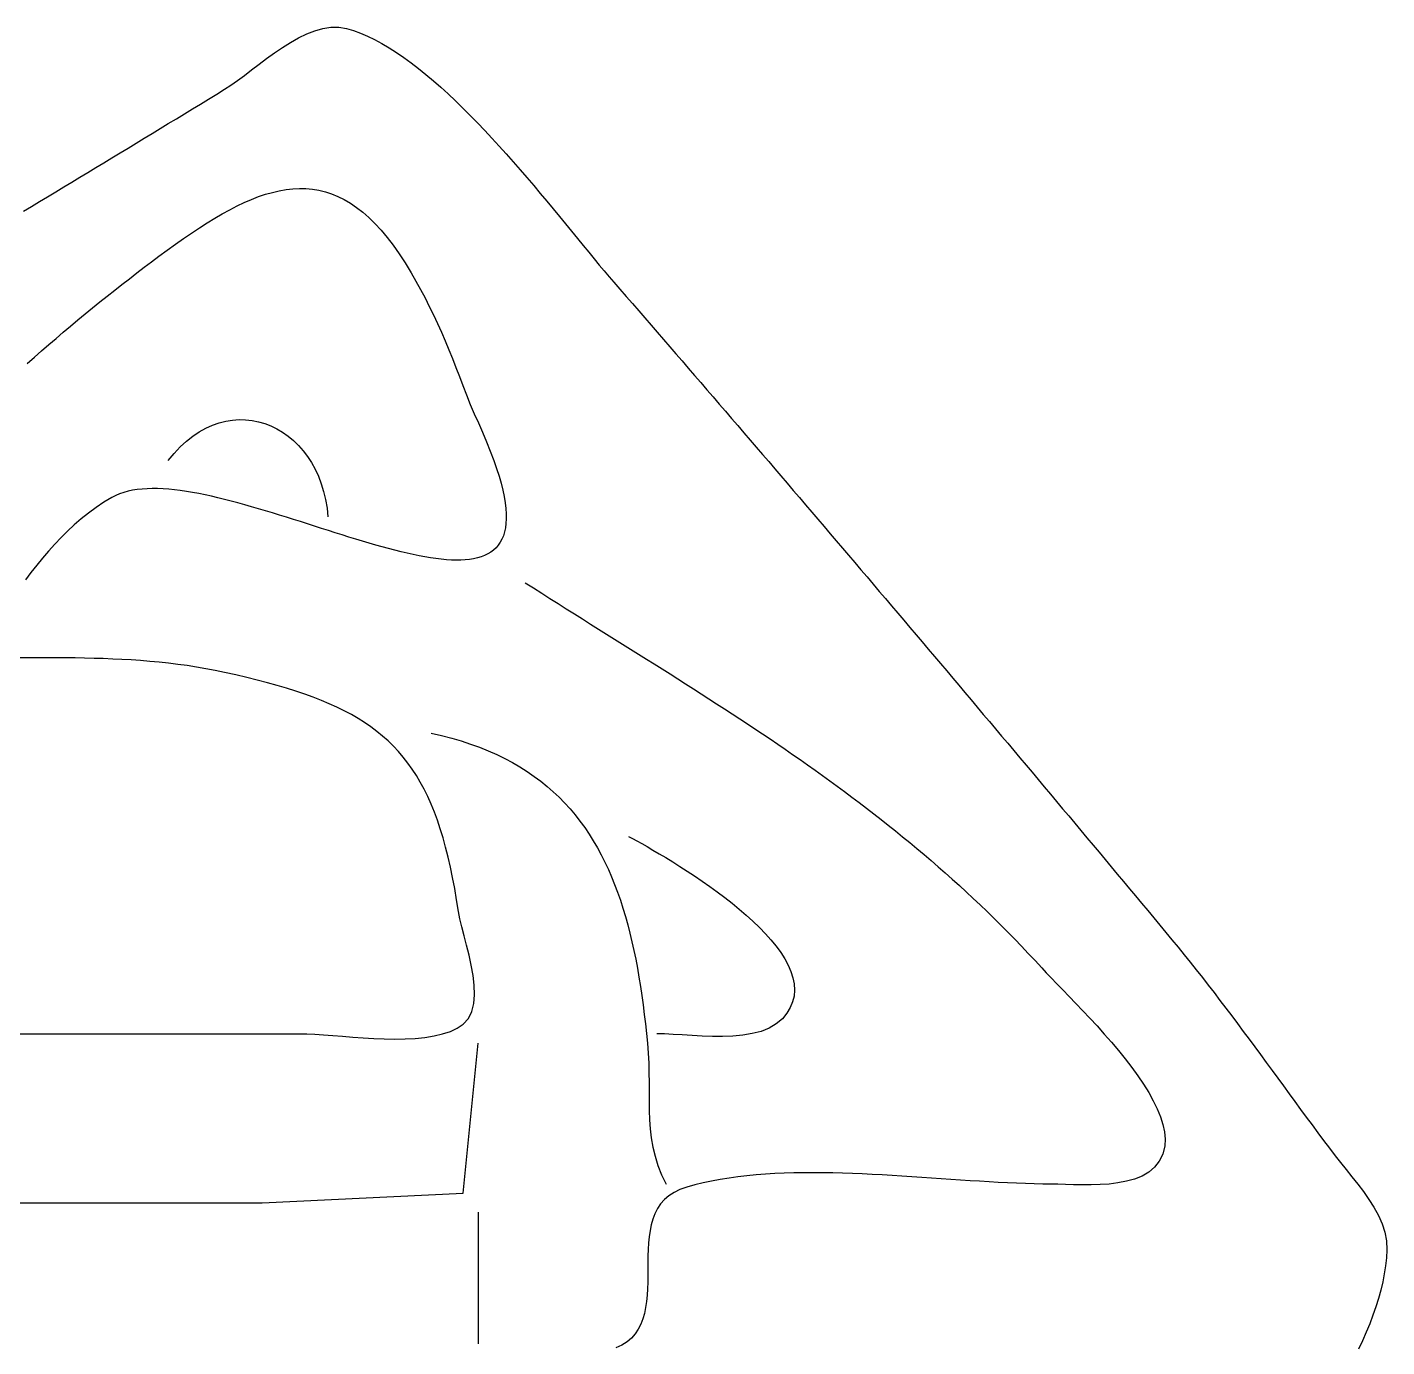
# Model space of a CAD drawing. Header units: millimetres. Extents: x 11 to 803, y 3 to 1113.
# Drawn here: x 658.5 to 803.3, y 717.6 to 858 of the extents above; entities that cross this region are included whole.
import ezdxf

# ---------------------------------------------------------------- set-up
doc = ezdxf.new("R2010")
doc.units = ezdxf.units.MM
doc.layers.add('0_0_0', color=3, linetype='Continuous')

msp = doc.modelspace()

# ---------------------------------------------------------------- linework, layer by layer
at = {"layer": '0_0_0'}
for points in [[(658.1, 838.45), (658.96, 838.97), (659.81, 839.49), (660.67, 840), (661.53, 840.52), (662.38, 841.04), (663.24, 841.55), (664.1, 842.07), (664.95, 842.59), (665.81, 843.1), (666.67, 843.62), (667.52, 844.14), (668.38, 844.66), (669.24, 845.18), (670.09, 845.7), (670.95, 846.22), (671.81, 846.74), (672.66, 847.26), (673.52, 847.78), (674.38, 848.3), (675.24, 848.82), (676.09, 849.34), (676.95, 849.87), (677.81, 850.39), (678.67, 850.92), (679.52, 851.45), (680.19, 851.88), (680.89, 852.37), (681.62, 852.92), (682.39, 853.5), (683.18, 854.1), (683.99, 854.71), (684.83, 855.31), (685.67, 855.89), (686.53, 856.43), (687.39, 856.91), (688.26, 857.33), (689.12, 857.67), (689.98, 857.91), (690.83, 858.04), (691.67, 858.05), (692.48, 857.91), (693.22, 857.69), (693.97, 857.42), (694.73, 857.1), (695.49, 856.73), (696.26, 856.32), (697.03, 855.86), (697.81, 855.37), (698.59, 854.83), (699.38, 854.26), (700.17, 853.65), (700.95, 853.02), (701.74, 852.35), (702.53, 851.66), (703.32, 850.94), (704.11, 850.2), (704.89, 849.44), (705.67, 848.66), (706.45, 847.86), (707.22, 847.05), (707.98, 846.23), (708.74, 845.4), (709.5, 844.56), (710.24, 843.72), (710.98, 842.88), (711.7, 842.04), (712.42, 841.19), (713.12, 840.36), (713.82, 839.53), (714.5, 838.71), (715.17, 837.9), (715.82, 837.1), (716.46, 836.32), (717.08, 835.56), (717.69, 834.82), (718.28, 834.1), (718.85, 833.4), (719.41, 832.73), (719.94, 832.1), (720.46, 831.49), (720.95, 830.92), (721.61, 830.15), (722.27, 829.39), (722.94, 828.63), (723.6, 827.86), (724.26, 827.1), (724.92, 826.34), (725.58, 825.57), (726.24, 824.81), (726.9, 824.04), (727.56, 823.28), (728.22, 822.52), (728.88, 821.75), (729.54, 820.99), (730.2, 820.22), (730.86, 819.46), (731.52, 818.69), (732.18, 817.93), (732.83, 817.17), (733.49, 816.4), (734.15, 815.64), (734.81, 814.87), (735.47, 814.1), (736.12, 813.34), (736.78, 812.57), (737.44, 811.81), (738.09, 811.04), (738.75, 810.28), (739.4, 809.51), (740.06, 808.74), (740.72, 807.98), (741.37, 807.21), (742.03, 806.44), (742.68, 805.68), (743.34, 804.91), (743.99, 804.14), (744.64, 803.37), (745.3, 802.61), (745.95, 801.84), (746.61, 801.07), (747.26, 800.3), (747.91, 799.54), (748.57, 798.77), (749.22, 798), (749.87, 797.23), (750.52, 796.46), (751.18, 795.69), (751.83, 794.92), (752.48, 794.16), (753.13, 793.39), (753.78, 792.62), (754.43, 791.85), (755.09, 791.08), (755.74, 790.31), (756.39, 789.54), (757.04, 788.77), (757.69, 788), (758.34, 787.23), (758.99, 786.46), (759.64, 785.68), (760.29, 784.91), (760.94, 784.14), (761.59, 783.37), (762.24, 782.6), (762.89, 781.83), (763.54, 781.06), (764.19, 780.28), (764.84, 779.51), (765.49, 778.74), (766.14, 777.97), (766.78, 777.19), (767.43, 776.42), (768.08, 775.65), (768.73, 774.87), (769.38, 774.1), (770.03, 773.32), (770.67, 772.55), (771.32, 771.78), (771.97, 771), (772.62, 770.23), (773.26, 769.45), (773.91, 768.68), (774.56, 767.9), (775.21, 767.13), (775.85, 766.35), (776.5, 765.58), (777.15, 764.8), (777.79, 764.02), (778.44, 763.25), (779.09, 762.47), (779.73, 761.69), (780.38, 760.92), (781.03, 760.12), (781.68, 759.33), (782.33, 758.53), (782.97, 757.72), (783.61, 756.91), (784.24, 756.1), (784.87, 755.29), (785.49, 754.47), (786.12, 753.65), (786.74, 752.83), (787.36, 752), (787.97, 751.17), (788.58, 750.35), (789.2, 749.52), (789.81, 748.69), (790.42, 747.86), (791.03, 747.02), (791.64, 746.19), (792.24, 745.36), (792.85, 744.53), (793.46, 743.7), (794.07, 742.87), (794.68, 742.04), (795.29, 741.21), (795.91, 740.38), (796.52, 739.56), (797.14, 738.74), (797.76, 737.92), (798.31, 737.2), (798.91, 736.46), (799.53, 735.7), (800.15, 734.92), (800.76, 734.11), (801.34, 733.28), (801.88, 732.44), (802.35, 731.57), (802.74, 730.68), (803.03, 729.78), (803.21, 728.86), (803.25, 727.92), (803.2, 727.08), (803.11, 726.23), (802.98, 725.37), (802.82, 724.5), (802.61, 723.62), (802.37, 722.74), (802.09, 721.85), (801.78, 720.95), (801.44, 720.05), (801.07, 719.15), (800.67, 718.24), (800.25, 717.33)], [(658.49, 822.25), (659.26, 822.93), (660.02, 823.6), (660.79, 824.27), (661.57, 824.93), (662.34, 825.59), (663.12, 826.24), (663.9, 826.89), (664.68, 827.53), (665.46, 828.17), (666.24, 828.8), (667.02, 829.43), (667.81, 830.05), (668.59, 830.67), (669.38, 831.28), (670.16, 831.89), (670.95, 832.49), (671.74, 833.08), (672.52, 833.67), (673.41, 834.32), (674.28, 834.95), (675.14, 835.55), (675.99, 836.13), (676.83, 836.69), (677.65, 837.22), (678.47, 837.72), (679.27, 838.18), (680.06, 838.62), (680.84, 839.02), (681.61, 839.39), (682.38, 839.72), (683.13, 840.01), (683.87, 840.26), (684.61, 840.47), (685.34, 840.64), (686.06, 840.77), (686.77, 840.85), (687.48, 840.89), (688.17, 840.87), (688.87, 840.81), (689.55, 840.7), (690.24, 840.53), (690.91, 840.31), (691.58, 840.04), (692.25, 839.71), (692.91, 839.32), (693.57, 838.87), (694.22, 838.36), (694.87, 837.79), (695.52, 837.15), (696.17, 836.45), (696.81, 835.68), (697.46, 834.85), (698.1, 833.94), (698.74, 832.96), (699.38, 831.92), (699.89, 831.03), (700.38, 830.13), (700.85, 829.23), (701.31, 828.33), (701.76, 827.42), (702.18, 826.5), (702.6, 825.58), (703, 824.65), (703.39, 823.71), (703.78, 822.77), (704.15, 821.83), (704.51, 820.87), (704.87, 819.92), (705.26, 818.9), (705.67, 817.9), (706.1, 816.91), (706.53, 815.92), (706.96, 814.93), (707.39, 813.93), (707.8, 812.93), (708.18, 811.92), (708.47, 811.07), (708.73, 810.26), (708.95, 809.5), (709.13, 808.77), (709.27, 808.09), (709.38, 807.44), (709.45, 806.83), (709.49, 806.26), (709.5, 805.72), (709.47, 805.22), (709.41, 804.76), (709.32, 804.32), (709.19, 803.92), (709.04, 803.56), (708.86, 803.22), (708.65, 802.92), (708.41, 802.64), (708.15, 802.39), (707.86, 802.17), (707.54, 801.98), (707.2, 801.81), (706.83, 801.67), (706.44, 801.56), (706.03, 801.46), (705.6, 801.4), (705.14, 801.35), (704.67, 801.32), (704.17, 801.32), (703.66, 801.33), (703.13, 801.36), (702.58, 801.41), (702.01, 801.48), (701.43, 801.57), (700.83, 801.67), (700.22, 801.78), (699.6, 801.91), (698.96, 802.05), (698.31, 802.21), (697.65, 802.37), (696.98, 802.55), (696.29, 802.73), (695.6, 802.93), (694.9, 803.13), (694.19, 803.34), (693.48, 803.56), (692.75, 803.78), (692.03, 804), (691.29, 804.24), (690.56, 804.47), (689.82, 804.7), (689.08, 804.94), (688.33, 805.18), (687.59, 805.42), (686.84, 805.66), (686.09, 805.89), (685.35, 806.12), (684.61, 806.35), (683.87, 806.58), (683.13, 806.8), (682.39, 807.01), (681.67, 807.22), (680.94, 807.42), (680.23, 807.61), (679.52, 807.79), (678.81, 807.96), (678.12, 808.12), (677.44, 808.27), (676.76, 808.41), (676.1, 808.53), (675.45, 808.64), (674.8, 808.73), (674.18, 808.81), (673.56, 808.87), (672.96, 808.91), (672.38, 808.94), (671.81, 808.94), (671.26, 808.93), (670.72, 808.89), (670.21, 808.84), (669.71, 808.76), (669.23, 808.66), (668.77, 808.53), (668.33, 808.38), (667.92, 808.2), (667.52, 808), (666.66, 807.48), (665.83, 806.92), (665.03, 806.34), (664.26, 805.72), (663.51, 805.08), (662.79, 804.41), (662.1, 803.72), (661.43, 803.02), (660.77, 802.29), (660.13, 801.55), (659.51, 800.79), (658.9, 800.02), (658.3, 799.24)], [(673.52, 811.92), (674.15, 812.68), (674.79, 813.37), (675.45, 813.98), (676.13, 814.52), (676.82, 814.98), (677.52, 815.37), (678.22, 815.69), (678.93, 815.94), (679.64, 816.12), (680.35, 816.23), (681.05, 816.29), (681.75, 816.27), (682.45, 816.2), (683.13, 816.06), (683.79, 815.87), (684.45, 815.62), (685.08, 815.31), (685.69, 814.94), (686.28, 814.53), (686.84, 814.06), (687.37, 813.54), (687.87, 812.97), (688.33, 812.36), (688.76, 811.7), (689.15, 810.99), (689.5, 810.25), (689.8, 809.46), (690.06, 808.63), (690.27, 807.76), (690.42, 806.86), (690.52, 805.92)], [(711.52, 798.92), (712.4, 798.36), (713.28, 797.8), (714.15, 797.25), (715.02, 796.7), (715.88, 796.15), (716.75, 795.6), (717.61, 795.06), (718.47, 794.52), (719.33, 793.99), (720.18, 793.45), (721.04, 792.92), (721.89, 792.38), (722.73, 791.85), (723.58, 791.32), (724.42, 790.79), (725.26, 790.27), (726.1, 789.74), (726.94, 789.21), (727.77, 788.68), (728.6, 788.16), (729.43, 787.63), (730.26, 787.1), (731.08, 786.57), (731.9, 786.04), (732.72, 785.51), (733.54, 784.98), (734.36, 784.44), (735.17, 783.91), (735.98, 783.37), (736.79, 782.83), (737.59, 782.29), (738.4, 781.74), (739.2, 781.19), (739.99, 780.64), (740.79, 780.09), (741.59, 779.53), (742.38, 778.97), (743.17, 778.41), (743.95, 777.84), (744.74, 777.27), (745.52, 776.69), (746.3, 776.11), (747.08, 775.52), (747.86, 774.93), (748.63, 774.33), (749.4, 773.73), (750.17, 773.12), (750.94, 772.51), (751.7, 771.89), (752.46, 771.26), (753.22, 770.63), (753.98, 769.99), (754.74, 769.35), (755.49, 768.69), (756.24, 768.03), (756.99, 767.37), (757.74, 766.69), (758.48, 766.01), (759.22, 765.32), (759.96, 764.62), (760.7, 763.91), (761.44, 763.19), (762.17, 762.47), (762.9, 761.73), (763.63, 760.99), (764.36, 760.23), (765.08, 759.47), (765.8, 758.7), (766.52, 757.92), (766.99, 757.41), (767.53, 756.85), (768.12, 756.24), (768.76, 755.58), (769.44, 754.88), (770.15, 754.14), (770.89, 753.37), (771.64, 752.57), (772.41, 751.74), (773.17, 750.88), (773.93, 750.02), (774.67, 749.13), (775.39, 748.24), (776.09, 747.34), (776.74, 746.44), (777.35, 745.55), (777.9, 744.66), (778.39, 743.78), (778.81, 742.92), (779.16, 742.07), (779.42, 741.25), (779.59, 740.46), (779.65, 739.7), (779.61, 738.97), (779.39, 738.09), (779.02, 737.34), (778.53, 736.71), (777.91, 736.19), (777.2, 735.77), (776.4, 735.45), (775.54, 735.21), (774.63, 735.03), (773.68, 734.92), (772.72, 734.86), (771.76, 734.83), (770.81, 734.83), (769.9, 734.85), (769.03, 734.88), (768.24, 734.91), (767.52, 734.92), (766.62, 734.92), (765.7, 734.94), (764.77, 734.96), (763.82, 735), (762.86, 735.04), (761.88, 735.09), (760.9, 735.14), (759.9, 735.21), (758.89, 735.27), (757.87, 735.34), (756.85, 735.41), (755.82, 735.48), (754.78, 735.55), (753.73, 735.62), (752.68, 735.69), (751.63, 735.76), (750.58, 735.83), (749.52, 735.89), (748.47, 735.94), (747.41, 735.99), (746.36, 736.04), (745.31, 736.07), (744.26, 736.1), (743.21, 736.12), (742.17, 736.12), (741.14, 736.12), (740.12, 736.1), (739.1, 736.07), (738.09, 736.03), (737.09, 735.97), (736.1, 735.89), (735.13, 735.8), (734.17, 735.69), (733.22, 735.56), (732.28, 735.41), (731.36, 735.24), (730.46, 735.05), (729.58, 734.83), (728.71, 734.6), (727.99, 734.34), (727.36, 734.03), (726.81, 733.67), (726.34, 733.26), (725.94, 732.8), (725.61, 732.3), (725.33, 731.76), (725.11, 731.19), (724.94, 730.59), (724.81, 729.96), (724.72, 729.31), (724.65, 728.65), (724.61, 727.96), (724.59, 727.27), (724.58, 726.57), (724.57, 725.86), (724.57, 725.16), (724.56, 724.46), (724.54, 723.76), (724.5, 723.08), (724.43, 722.42), (724.34, 721.77), (724.21, 721.15), (724.04, 720.56), (723.82, 719.99), (723.55, 719.46), (723.22, 718.97), (722.83, 718.52), (722.36, 718.12), (721.81, 717.77), (721.18, 717.47)], [(644.52, 750.92), (687.52, 750.92), (688.28, 750.9), (689.13, 750.86), (690.05, 750.8), (691.04, 750.72), (692.08, 750.64), (693.16, 750.56), (694.26, 750.48), (695.39, 750.42), (696.52, 750.37), (697.64, 750.35), (698.74, 750.37), (699.81, 750.42), (700.84, 750.52), (701.81, 750.68), (702.72, 750.89), (703.55, 751.17), (704.28, 751.51), (704.92, 751.94), (705.47, 752.55), (705.84, 753.28), (706.05, 754.13), (706.13, 755.07), (706.1, 756.08), (705.97, 757.13), (705.78, 758.21), (705.54, 759.28), (705.28, 760.34), (705.01, 761.35), (704.76, 762.3), (704.56, 763.16), (704.41, 763.92), (704.22, 765.17), (704.01, 766.37), (703.79, 767.53), (703.56, 768.65), (703.31, 769.72), (703.05, 770.76), (702.77, 771.75), (702.48, 772.71), (702.17, 773.63), (701.85, 774.51), (701.5, 775.35), (701.14, 776.16), (700.76, 776.94), (700.35, 777.69), (699.93, 778.4), (699.49, 779.08), (699.02, 779.73), (698.53, 780.36), (698.02, 780.96), (697.48, 781.53), (696.92, 782.08), (696.34, 782.6), (695.73, 783.1), (695.09, 783.57), (694.42, 784.03), (693.73, 784.47), (693.01, 784.89), (692.26, 785.29), (691.48, 785.67), (690.66, 786.04), (689.82, 786.39), (688.95, 786.73), (688.04, 787.06), (687.1, 787.38), (686.12, 787.69), (685.11, 787.98), (684.07, 788.27), (682.99, 788.55), (681.87, 788.83), (680.72, 789.1), (679.52, 789.37), (678.52, 789.58), (677.52, 789.77), (676.53, 789.94), (675.53, 790.1), (674.54, 790.23), (673.54, 790.35), (672.55, 790.46), (671.56, 790.55), (670.57, 790.63), (669.58, 790.7), (668.59, 790.76), (667.6, 790.8), (666.6, 790.84), (665.61, 790.87), (664.61, 790.89), (663.62, 790.91), (662.62, 790.92), (661.61, 790.92), (660.61, 790.92), (659.6, 790.92), (658.59, 790.92), (657.57, 790.92)], [(622.52, 783.92), (599.23, 747.92), (593.61, 734.52), (601.52, 732.92), (625.52, 732.92), (683.52, 732.92), (704.92, 733.94), (706.52, 749.92)], [(701.52, 782.92), (702.62, 782.66), (703.69, 782.38), (704.71, 782.08), (705.71, 781.75), (706.66, 781.4), (707.59, 781.03), (708.48, 780.63), (709.34, 780.21), (710.16, 779.77), (710.96, 779.31), (711.72, 778.82), (712.46, 778.31), (713.17, 777.79), (713.84, 777.24), (714.5, 776.67), (715.12, 776.08), (715.71, 775.48), (716.29, 774.85), (716.83, 774.21), (717.35, 773.54), (717.85, 772.86), (718.32, 772.16), (718.77, 771.45), (719.2, 770.71), (719.61, 769.96), (720, 769.19), (720.37, 768.41), (720.72, 767.61), (721.04, 766.8), (721.36, 765.97), (721.65, 765.13), (721.93, 764.27), (722.19, 763.4), (722.44, 762.51), (722.67, 761.61), (722.88, 760.7), (723.09, 759.78), (723.28, 758.84), (723.46, 757.89), (723.63, 756.93), (723.78, 755.96), (723.93, 754.98), (724.07, 753.98), (724.2, 752.98), (724.32, 751.97), (724.43, 750.95), (724.53, 749.92), (724.62, 748.84), (724.67, 747.79), (724.69, 746.76), (724.7, 745.74), (724.7, 744.73), (724.7, 743.74), (724.71, 742.75), (724.75, 741.77), (724.83, 740.79), (724.94, 739.82), (725.11, 738.85), (725.35, 737.87), (725.65, 736.89), (726.04, 735.91), (726.52, 734.92)], [(722.52, 771.92), (722.93, 771.7), (723.4, 771.44), (723.92, 771.15), (724.5, 770.83), (725.12, 770.47), (725.79, 770.08), (726.49, 769.66), (727.22, 769.21), (727.98, 768.73), (728.76, 768.23), (729.55, 767.71), (730.35, 767.16), (731.16, 766.6), (731.96, 766.02), (732.76, 765.42), (733.54, 764.8), (734.31, 764.17), (735.05, 763.53), (735.77, 762.89), (736.45, 762.23), (737.09, 761.56), (737.68, 760.9), (738.23, 760.22), (738.72, 759.55), (739.15, 758.88), (739.51, 758.21), (739.8, 757.54), (740.02, 756.87), (740.15, 756.22), (740.19, 755.57), (740.14, 754.93), (739.99, 754.31), (739.74, 753.7), (739.38, 753.1), (738.9, 752.52), (738.25, 751.96), (737.49, 751.51), (736.63, 751.17), (735.69, 750.93), (734.68, 750.76), (733.63, 750.67), (732.54, 750.63), (731.45, 750.63), (730.35, 750.67), (729.28, 750.72), (728.24, 750.79), (727.26, 750.85), (726.35, 750.9), (725.52, 750.92)], [(706.52, 731.92), (706.52, 717.92)]]:
    msp.add_lwpolyline(points, dxfattribs=at)

doc.saveas('drawing.dxf')
